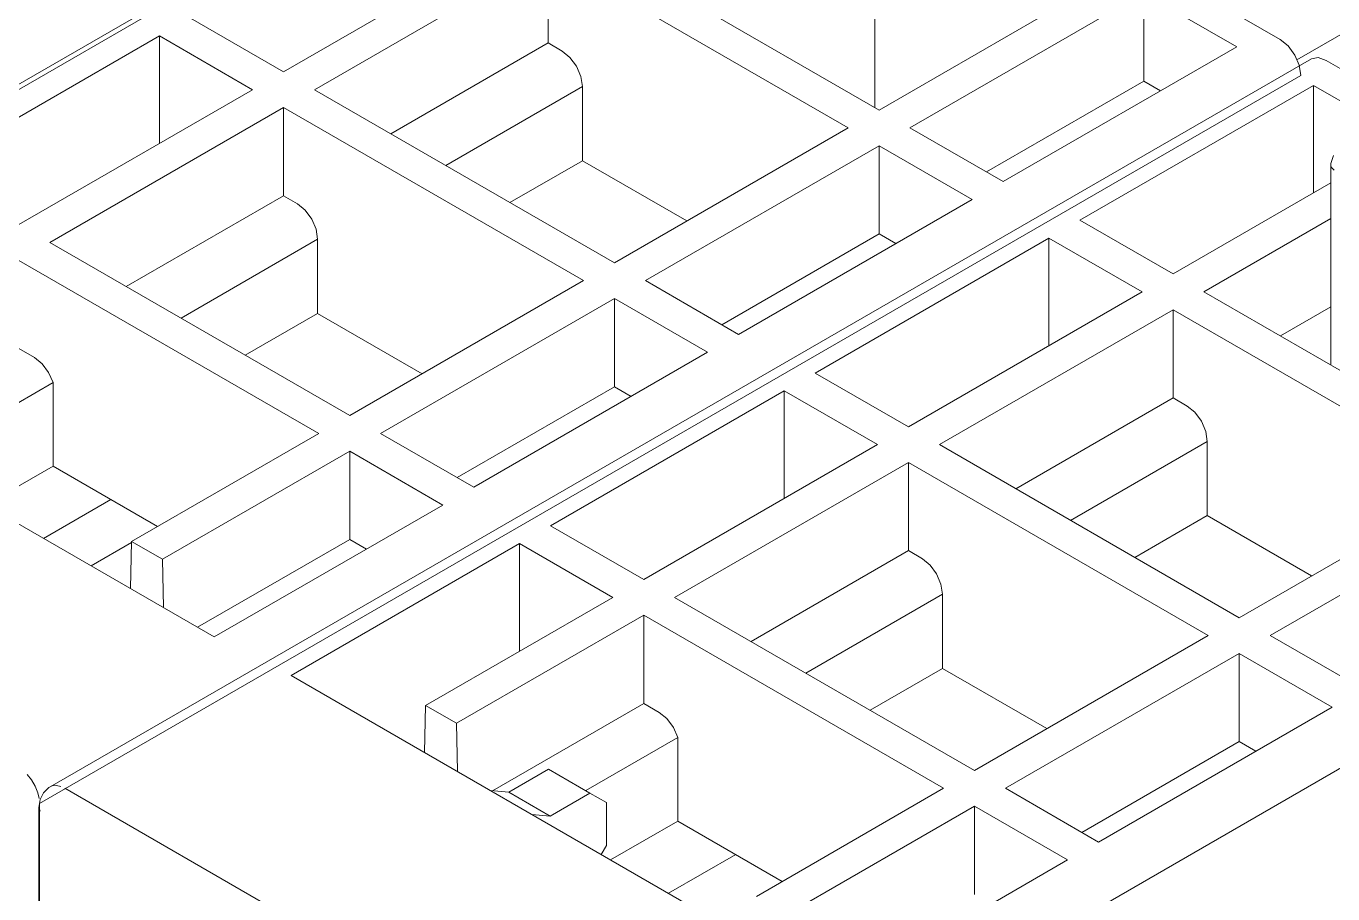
# Model space of a CAD drawing. Header units: inches. Extents: x 67248 to 85686, y -40174 to -31152.
# Drawn here: x 82492.36 to 82516.5, y -33360.35 to -33344.32 of the extents above; entities that cross this region are included whole.
import ezdxf

# ---------------------------------------------------------------- set-up
doc = ezdxf.new("R2010")
doc.units = ezdxf.units.IN
doc.header["$MEASUREMENT"] = 0

# ---------------------------------------------------------------- blocks, each defined once
blk = doc.blocks.new('ET200S')
at = {"lineweight": 0}
for p, q in [((132.508, 39.188), (119.436, 31.641)), ((87.434, 25.275), (109.001, 37.726)), ((86.794, 24.993), (108.361, 37.444)), ((112.221, 34.354), (112.221, 30.822)), ((102.109, 31.434), (106.105, 33.742)), ((112.292, 30.781), (107.164, 33.742)), ((119.151, 31.986), (116.18, 33.701)), ((106.635, 33.436), (102.639, 31.129)), ((106.635, 33.436), (106.635, 31.928)), ((106.635, 33.436), (111.762, 30.476)), ((112.292, 30.781), (116.288, 33.088)), ((116.817, 32.783), (112.821, 30.476)), ((116.817, 32.783), (116.817, 31.275)), ((116.817, 32.783), (118.409, 31.864)), ((102.109, 31.434), (100.517, 32.354)), ((99.988, 32.048), (95.992, 29.741)), ((99.988, 32.048), (99.988, 30.21)), ((99.988, 32.048), (101.58, 31.129)), ((119.151, 31.986), (119.286, 31.877)), ((106.635, 31.928), (103.945, 30.375)), ((106.875, 31.789), (106.635, 31.928)), ((106.875, 31.789), (107.007, 31.682)), ((114.413, 29.557), (118.409, 31.864)), ((119.286, 31.877), (119.401, 31.722)), ((98.118, 19.205), (119.685, 31.656)), ((107.007, 31.682), (107.119, 31.53)), ((107.119, 31.53), (107.193, 31.355)), ((119.401, 31.722), (119.477, 31.546)), ((119.477, 31.546), (119.504, 31.374)), ((119.685, 31.656), (119.8, 31.679)), ((119.8, 31.679), (119.935, 31.631)), ((121.649, 30.642), (119.935, 31.631)), ((97.937, 18.922), (119.504, 31.374)), ((107.193, 31.355), (107.219, 31.183)), ((97.584, 28.822), (101.58, 31.129)), ((107.766, 28.169), (102.639, 31.129)), ((107.219, 31.183), (104.882, 29.834)), ((107.219, 31.183), (107.219, 29.915)), ((116.817, 31.275), (114.127, 29.722)), ((119.723, 31.203), (115.727, 28.896)), ((117.103, 31.11), (116.817, 31.275)), ((119.723, 31.203), (119.723, 29.365)), ((119.723, 31.203), (121.069, 30.426)), ((102.109, 30.823), (98.113, 28.516)), ((102.109, 30.823), (102.109, 29.315)), ((102.109, 30.823), (107.237, 27.863)), ((107.766, 28.169), (111.762, 30.476)), ((114.413, 29.557), (112.821, 30.476)), ((112.292, 30.17), (108.296, 27.863)), ((112.292, 30.17), (112.292, 28.662)), ((112.292, 30.17), (113.884, 29.251)), ((120.062, 30.006), (120.019, 29.869)), ((105.98, 29.2), (107.219, 29.915)), ((109.005, 28.884), (107.219, 29.915)), ((120.019, 29.869), (120.018, 29.836)), ((120.018, 29.836), (120.018, 26.419)), ((120.018, 29.835), (120.025, 29.805)), ((120.025, 29.805), (120.076, 29.754)), ((117.319, 27.977), (120.018, 29.535)), ((102.109, 29.315), (99.419, 27.762)), ((102.349, 29.177), (102.109, 29.315)), ((102.349, 29.177), (102.482, 29.069)), ((102.482, 29.069), (102.593, 28.917)), ((109.887, 26.944), (113.884, 29.251)), ((102.593, 28.917), (102.667, 28.742)), ((117.319, 27.977), (115.727, 28.896)), ((120.018, 28.924), (117.848, 27.672)), ((102.667, 28.742), (102.693, 28.57)), ((112.292, 28.662), (109.602, 27.109)), ((112.577, 28.497), (112.292, 28.662)), ((103.241, 25.556), (98.113, 28.516)), ((102.693, 28.57), (100.357, 27.221)), ((102.693, 28.57), (102.693, 27.302)), ((115.197, 28.591), (111.201, 26.283)), ((115.197, 28.591), (115.197, 26.752)), ((115.197, 28.591), (116.789, 27.672)), ((97.584, 28.21), (102.711, 25.25)), ((103.241, 25.556), (107.237, 27.863)), ((109.887, 26.944), (108.296, 27.863)), ((107.766, 27.557), (103.77, 25.25)), ((107.766, 27.557), (107.766, 26.049)), ((107.766, 27.557), (109.358, 26.638)), ((112.793, 25.364), (116.789, 27.672)), ((122.976, 24.711), (117.848, 27.672)), ((101.455, 26.587), (102.693, 27.302)), ((104.479, 26.271), (102.693, 27.302)), ((117.319, 27.366), (113.323, 25.059)), ((117.319, 27.366), (117.319, 25.858)), ((117.319, 27.366), (122.446, 24.406)), ((120.018, 27.416), (119.154, 26.917)), ((100.925, 21.77), (91.555, 27.179)), ((97.851, 26.548), (97.584, 26.702)), ((105.362, 24.331), (109.358, 26.638)), ((97.851, 26.548), (97.982, 26.442)), ((97.982, 26.442), (98.093, 26.292)), ((98.093, 26.292), (98.168, 26.119)), ((112.793, 25.364), (111.201, 26.283)), ((98.168, 26.119), (96.593, 25.21)), ((98.168, 26.119), (98.168, 24.689)), ((107.766, 26.049), (105.076, 24.496)), ((110.672, 25.978), (106.676, 23.671)), ((108.052, 25.884), (107.766, 26.049)), ((110.672, 25.978), (110.672, 24.14)), ((110.672, 25.978), (112.264, 25.059)), ((117.319, 25.858), (114.629, 24.305)), ((117.558, 25.719), (117.319, 25.858)), ((117.558, 25.719), (117.691, 25.612)), ((117.691, 25.612), (117.803, 25.46)), ((99.511, 23.403), (102.711, 25.25)), ((105.362, 24.331), (103.77, 25.25)), ((108.621, 12.852), (130.188, 25.304)), ((117.803, 25.46), (117.877, 25.284)), ((117.877, 25.284), (117.903, 25.112)), ((108.268, 22.752), (112.264, 25.059)), ((118.45, 22.098), (113.323, 25.059)), ((117.903, 25.112), (115.566, 23.763)), ((117.903, 25.112), (117.903, 23.845)), ((103.241, 24.945), (100.041, 23.097)), ((103.241, 24.945), (103.241, 23.436)), ((103.241, 24.945), (104.833, 24.025)), ((97.018, 24.025), (98.168, 24.689)), ((99.954, 23.658), (98.168, 24.689)), ((112.793, 24.753), (108.797, 22.446)), ((112.793, 24.753), (112.793, 23.245)), ((112.793, 24.753), (117.921, 21.793)), ((118.45, 22.098), (122.446, 24.406)), ((98.008, 23.454), (99.158, 24.118)), ((100.925, 21.77), (104.833, 24.025)), ((122.976, 24.1), (118.979, 21.793)), ((116.664, 23.13), (117.903, 23.845)), ((119.689, 22.814), (117.903, 23.845)), ((108.268, 22.752), (106.676, 23.671)), ((99.511, 23.382), (98.821, 22.984)), ((99.511, 23.403), (99.493, 22.597)), ((100.041, 23.097), (99.511, 23.403)), ((103.241, 23.436), (100.64, 21.935)), ((106.146, 23.365), (102.239, 21.109)), ((103.527, 23.271), (103.241, 23.436)), ((106.146, 23.365), (106.146, 21.527)), ((106.146, 23.365), (107.738, 22.446)), ((112.793, 23.245), (110.103, 21.692)), ((113.033, 23.107), (112.793, 23.245)), ((100.059, 22.27), (100.041, 23.097)), ((113.033, 23.107), (113.165, 22.999)), ((113.165, 22.999), (113.277, 22.847)), ((113.277, 22.847), (113.351, 22.672)), ((113.351, 22.672), (113.377, 22.5)), ((104.538, 20.598), (107.738, 22.446)), ((113.925, 19.486), (108.797, 22.446)), ((113.377, 22.5), (111.041, 21.151)), ((113.377, 22.5), (113.377, 21.232)), ((108.268, 22.14), (105.068, 20.293)), ((108.268, 22.14), (108.268, 20.632)), ((108.268, 22.14), (113.395, 19.18)), ((113.925, 19.486), (117.921, 21.793)), ((120.571, 20.874), (118.979, 21.793)), ((118.45, 21.487), (114.454, 19.18)), ((118.45, 21.487), (118.45, 19.979)), ((118.45, 21.487), (120.042, 20.568)), ((112.139, 20.517), (113.377, 21.232)), ((115.163, 20.201), (113.377, 21.232)), ((111.609, 15.7), (102.239, 21.109)), ((104.52, 19.793), (104.538, 20.598)), ((105.068, 20.293), (104.538, 20.598)), ((108.268, 20.632), (105.681, 19.139)), ((108.535, 20.478), (108.268, 20.632)), ((116.046, 18.261), (120.042, 20.568)), ((108.535, 20.478), (108.666, 20.372)), ((108.666, 20.372), (108.777, 20.222)), ((105.068, 20.293), (105.086, 19.466)), ((108.777, 20.222), (108.852, 20.049)), ((108.852, 20.049), (107.277, 19.14)), ((108.852, 20.049), (108.852, 18.619)), ((118.45, 19.979), (115.76, 18.426)), ((118.736, 19.814), (118.45, 19.979)), ((106.641, 19.507), (105.961, 19.114)), ((106.641, 19.507), (107.348, 19.098)), ((97.801, 19.323), (97.728, 19.416)), ((97.863, 19.215), (97.801, 19.323)), ((98.152, 19.22), (98.118, 19.205)), ((98.225, 19.228), (98.152, 19.22)), ((98.3, 19.212), (98.225, 19.228)), ((97.907, 19.105), (97.863, 19.215)), ((97.931, 19.005), (97.907, 19.105)), ((97.948, 18.991), (98.005, 19.103)), ((98.005, 19.103), (98.098, 19.192)), ((98.098, 19.192), (98.118, 19.205)), ((108.268, 13.465), (98.368, 19.18)), ((105.961, 19.114), (105.647, 19.142)), ((105.961, 19.114), (106.668, 18.706)), ((107.348, 19.098), (106.668, 18.706)), ((107.348, 19.098), (107.631, 18.935)), ((110.195, 17.332), (113.395, 19.18)), ((116.046, 18.261), (114.454, 19.18)), ((97.927, 18.853), (97.948, 18.991)), ((97.927, 18.853), (97.927, -46.63)), ((97.95, 18.787), (97.927, 18.853)), ((97.937, -46.561), (97.937, 18.922)), ((107.631, 18.2), (107.631, 18.935)), ((113.925, 18.874), (110.724, 17.027)), ((113.925, 18.874), (113.925, 17.366)), ((113.925, 18.874), (115.517, 17.955)), ((106.668, 18.706), (106.354, 18.734)), ((107.702, 17.955), (108.852, 18.619)), ((110.638, 17.588), (108.852, 18.619)), ((107.631, 18.2), (107.543, 18.047)), ((108.692, 17.384), (109.842, 18.048)), ((111.609, 15.7), (115.517, 17.955))]:
    blk.add_line(p, q, dxfattribs=at)

msp = doc.modelspace()

# ---------------------------------------------------------------- block references
at = {"xscale": 1.08, "yscale": 1.08, "zscale": 1.08}
msp.add_blockref('ET200S', (82386.84, -33379.117, 0.332), dxfattribs=at)

doc.saveas('drawing.dxf')
